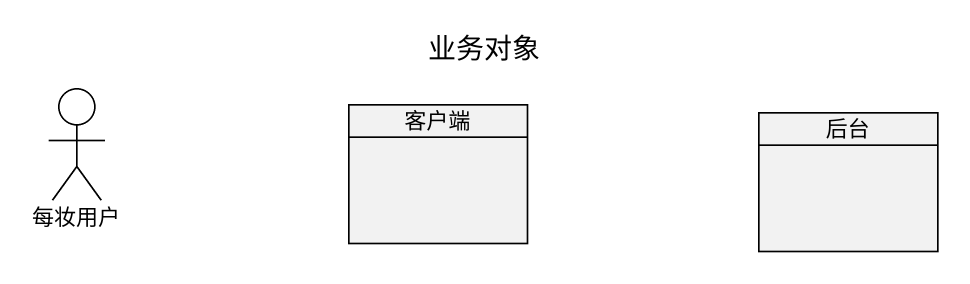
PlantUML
@startuml
title 业务对象
allowmixing
hide circle
hide empty members
actor 每妆用户
class 客户端
class 后台
@enduml
